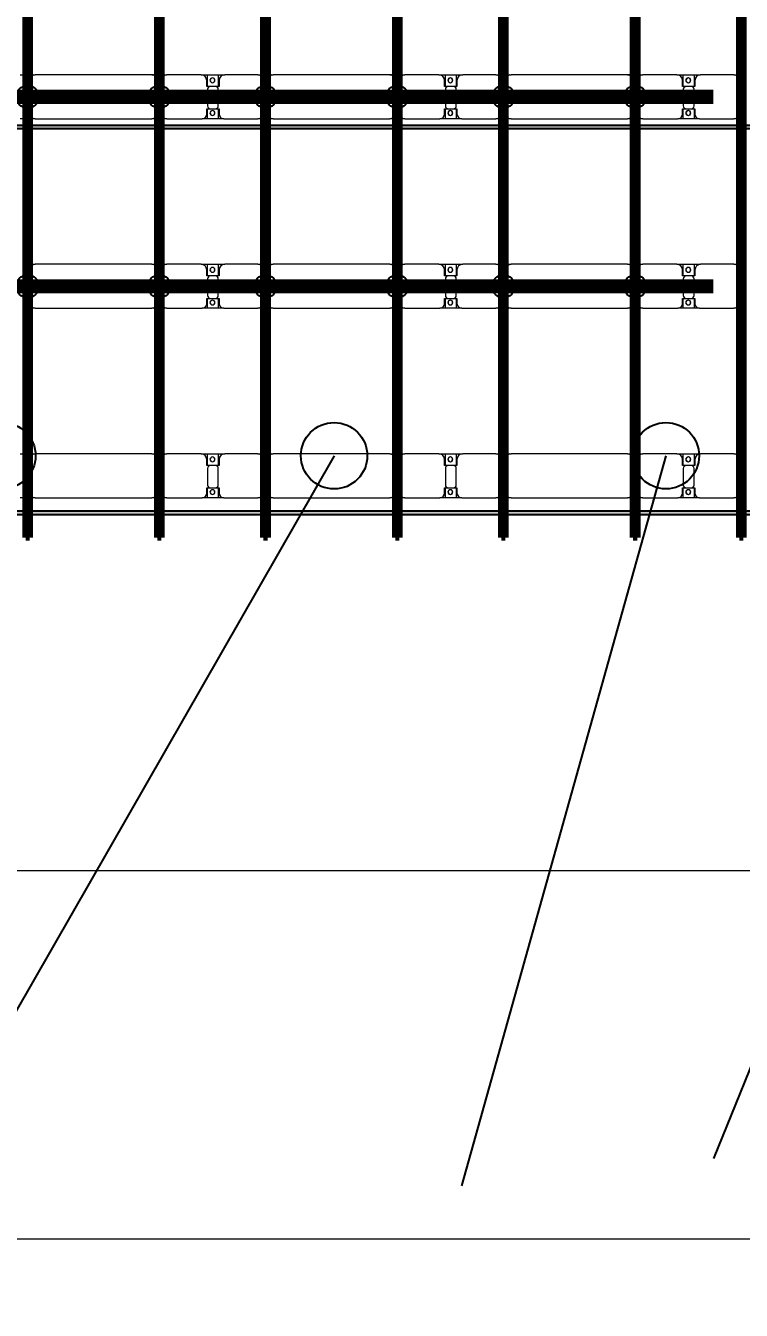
# Model space of a CAD drawing. Header units: millimetres. Extents: x 312848 to 517332, y -142134 to -35114.
# Drawn here: x 335165 to 342715, y -142134 to -128578 of the extents above; entities that cross this region are included whole.
import ezdxf

# ---------------------------------------------------------------- set-up
doc = ezdxf.new("R2010")
doc.units = ezdxf.units.MM
for name, color, linetype, lineweight in [('A-ANNO-DIMS', 211, 'Continuous', 9), ('A-ANNO-DIMS-500', 211, 'Continuous', 9), ('A-GENM', 13, 'Continuous', 9), ('S-BEAM', 12, 'Continuous', 9)]:
    doc.layers.add(name, color=color, linetype=linetype, lineweight=lineweight)
for name, color, linetype in [('GC-BICH NEO', 6, 'Continuous'), ('GC-DAY NEO', 5, 'Continuous'), ('GC-HOP 40x60 GIA CUONG', 1, 'Continuous')]:
    doc.layers.add(name, color=color, linetype=linetype)
doc.styles.add('Trebuchet MS', font='trebuc.ttf', dxfattribs={"width": 0.8, "height": 1500})
doc.dimstyles.new('Arc_Length_-_3mm_Trebuchet_MS_3', dxfattribs={"dimscale": 304.8, "dimtxt": 1546.42636, "dimasz": 1.64042, "dimexe": 2.46063, "dimexo": 2.46063, "dimgap": 0.492126, "dimtad": 1, "dimdec": 0, "dimrnd": 10, "dimzin": 0, "dimdsep": 46, "dimtxsty": 'Trebuchet MS', "dimblk1": 'OBLIQUE', "dimblk2": 'OBLIQUE', "dimsah": 1, "dimcen": 0.09, "dimdle": 1.64042, "dimazin": 0, "dimtfac": 1, "dimtdec": 4, "dimtix": 1, "dimtmove": 0, "dimatfit": 3, "dimfxl": 1, "dimtvp": 1, "dimtfill": 1, "dimtolj": 1, "dimtzin": 0, "dimarcsym": 2})

# ---------------------------------------------------------------- blocks, each defined once
blk = doc.blocks.new('Dai phao do pin - DẢI PHAO ĐỠ PIN-67477-KHUNG KẾT CẤU BÈ PIN 3')
at = {"layer": 'A-GENM', "color": 7}
for p, q in [((6750, 242), (6810, 242)), ((6850, 242), (6910, 242)), ((6860, 192), (6860, -173)), ((8140, 242), (6910, 242)), ((8140, 242), (8200, 242)), ((8190, -173), (8190, 192)), ((8240, 242), (8300, 242)), ((8250, 192), (8250, -173)), ((8660, 242), (8300, 242)), ((8660, 242), (8842, 242)), ((8720, 118), (8720, 182)), ((8728, 242), (8910, 242)), ((8728, 118), (8728, 242)), ((8842, 242), (8842, 118)), ((8850, 182), (8850, 118)), ((9260, 242), (8910, 242)), ((9260, 242), (9320, 242)), ((9310, -173), (9310, 192)), ((9360, 242), (9420, 242)), ((9370, 192), (9370, -173)), ((10650, 242), (9420, 242)), ((10650, 242), (10710, 242)), ((10700, -173), (10700, 192)), ((10750, 242), (10810, 242)), ((10760, 192), (10760, -173)), ((11170, 242), (10810, 242)), ((11170, 242), (11352, 242)), ((11230, 118), (11230, 182)), ((11238, 242), (11420, 242)), ((11238, 118), (11238, 242)), ((11352, 242), (11352, 118)), ((11360, 182), (11360, 118)), ((11770, 242), (11420, 242)), ((11770, 242), (11830, 242)), ((11820, -173), (11820, 192)), ((11870, 242), (11930, 242)), ((11880, 192), (11880, -173)), ((13160, 242), (11930, 242)), ((13160, 242), (13220, 242)), ((13210, -173), (13210, 192)), ((13260, 242), (13320, 242)), ((13270, 192), (13270, -173)), ((13680, 242), (13320, 242)), ((13680, 242), (13862, 242)), ((13740, 118), (13740, 182)), ((13748, 242), (13930, 242)), ((13748, 118), (13748, 242)), ((13862, 242), (13862, 118)), ((13870, 182), (13870, 118)), ((14280, 242), (13930, 242)), ((14280, 242), (14340, 242)), ((14330, -173), (14330, 192)), ((8812, 118), (8720, 118)), ((8728, 88), (8728, -88)), ((8850, 118), (8758, 118)), ((8842, -88), (8842, 88)), ((11322, 118), (11230, 118)), ((11238, 88), (11238, -88)), ((11360, 118), (11268, 118)), ((11352, -88), (11352, 88)), ((13832, 118), (13740, 118)), ((13748, 88), (13748, -88)), ((13870, 118), (13778, 118)), ((13862, -88), (13862, 88)), ((8720, -173), (8720, -118)), ((8720, -118), (8812, -118)), ((8728, -223), (8728, -118)), ((8758, -118), (8850, -118)), ((8842, -118), (8842, -223)), ((8850, -118), (8850, -173)), ((11230, -173), (11230, -118)), ((11230, -118), (11322, -118)), ((11238, -223), (11238, -118)), ((11268, -118), (11360, -118)), ((11352, -118), (11352, -223)), ((11360, -118), (11360, -173)), ((13740, -173), (13740, -118)), ((13740, -118), (13832, -118)), ((13748, -223), (13748, -118)), ((13778, -118), (13870, -118)), ((13862, -118), (13862, -223)), ((13870, -118), (13870, -173)), ((6810, -223), (6750, -223)), ((6910, -223), (6850, -223)), ((6910, -223), (8140, -223)), ((8200, -223), (8140, -223)), ((8300, -223), (8240, -223)), ((8300, -223), (8670, -223)), ((8842, -223), (8670, -223)), ((8900, -223), (8728, -223)), ((8900, -223), (9260, -223)), ((9320, -223), (9260, -223)), ((9420, -223), (9360, -223)), ((9420, -223), (10650, -223)), ((10710, -223), (10650, -223)), ((10810, -223), (10750, -223)), ((10810, -223), (11180, -223)), ((11352, -223), (11180, -223)), ((11410, -223), (11238, -223)), ((11410, -223), (11770, -223)), ((11830, -223), (11770, -223)), ((11930, -223), (11870, -223)), ((11930, -223), (13160, -223)), ((13220, -223), (13160, -223)), ((13320, -223), (13260, -223)), ((13320, -223), (13690, -223)), ((13862, -223), (13690, -223)), ((13920, -223), (13748, -223)), ((13920, -223), (14280, -223)), ((14340, -223), (14280, -223))]:
    blk.add_line(p, q, dxfattribs=at)
for centre, radius, start, end in [((6910, 192), 50, 90, 180), ((6910, 192), 50, 105, 180), ((8140, 192), 50, 360, 90), ((8140, 192), 50, 15, 90), ((8300, 192), 50, 90, 180), ((8300, 192), 50, 135, 180), ((8660, 182), 60, 360, 90), ((8660, 182), 60, 360, 30), ((8779, 183), 25, 0, 180), ((8779, 183), 25, 180, 0), ((8781, 183), 25, 360, 180), ((8781, 183), 25, 180, 360), ((8910, 182), 60, 90, 180), ((8910, 182), 60, 150, 180), ((9260, 192), 50, 360, 90), ((9260, 192), 50, 360, 45), ((9420, 192), 50, 90, 180), ((9420, 192), 50, 105, 180), ((10650, 192), 50, 360, 90), ((10650, 192), 50, 15, 90), ((10810, 192), 50, 90, 180), ((10810, 192), 50, 135, 180), ((11170, 182), 60, 0, 90), ((11170, 182), 60, 0, 30), ((11289, 183), 25, 360, 180), ((11289, 183), 25, 180, 0), ((11291, 183), 25, 0, 180), ((11291, 183), 25, 180, 360), ((11420, 182), 60, 90, 180), ((11420, 182), 60, 150, 180), ((11770, 192), 50, 360, 90), ((11770, 192), 50, 1.6314, 45), ((11930, 192), 50, 90, 180), ((11930, 192), 50, 105, 180), ((13160, 192), 50, 360, 90), ((13160, 192), 50, 15, 90), ((13320, 192), 50, 90, 180), ((13320, 192), 50, 135, 180), ((13680, 182), 60, 0, 90), ((13680, 182), 60, 0, 30), ((13799, 183), 25, 0, 180), ((13799, 183), 25, 180, 360), ((13801, 183), 25, 0, 180), ((13801, 183), 25, 180, 360), ((13930, 182), 60, 90, 180), ((13930, 182), 60, 150, 180), ((14280, 192), 50, 0, 90), ((14280, 192), 50, 0, 45), ((8758, 88), 30, 90, 180), ((8812, 88), 30, 360, 90), ((11268, 88), 30, 90, 180), ((11322, 88), 30, 0, 90), ((13778, 88), 30, 90, 180), ((13832, 88), 30, 0, 90), ((8758, -88), 30, 180, 270), ((8812, -88), 30, 270, 360), ((11268, -88), 30, 180, 270), ((11322, -88), 30, 270, 360), ((13778, -88), 30, 180, 270), ((13832, -88), 30, 270, 360), ((6910, -173), 50, 180, 270), ((6910, -173), 50, 180, 270), ((8140, -173), 50, 270, 360), ((8140, -173), 50, 285, 360), ((8300, -173), 50, 180, 270), ((8300, -173), 50, 180, 225), ((8670, -173), 50, 270, 360), ((8670, -173), 50, 315, 360), ((8779, -162), 25, 360, 180), ((8779, -162), 25, 180, 0), ((8781, -162), 25, 360, 180), ((8781, -162), 25, 180, 0), ((8900, -173), 50, 180, 270), ((8900, -173), 50, 180, 225), ((9260, -173), 50, 270, 360), ((9260, -173), 50, 315, 360), ((9420, -173), 50, 180, 270), ((9420, -173), 50, 180, 270), ((10650, -173), 50, 270, 0), ((10650, -173), 50, 285, 360), ((10810, -173), 50, 180, 270), ((10810, -173), 50, 180, 225), ((11180, -173), 50, 270, 360), ((11180, -173), 50, 315, 360), ((11289, -162), 25, 360, 180), ((11289, -162), 25, 180, 360), ((11291, -162), 25, 0, 180), ((11291, -162), 25, 180, 360), ((11410, -173), 50, 180, 270), ((11410, -173), 50, 180, 225), ((11770, -173), 50, 270, 360), ((11770, -173), 50, 315, 358.3686), ((11930, -173), 50, 180, 270), ((11930, -173), 50, 180, 270), ((13160, -173), 50, 270, 0), ((13160, -173), 50, 285, 360), ((13320, -173), 50, 180, 270), ((13320, -173), 50, 180, 225), ((13690, -173), 50, 270, 360), ((13690, -173), 50, 317.6921, 0), ((13799, -162), 25, 360, 180), ((13799, -162), 25, 180, 360), ((13801, -162), 25, 0, 180), ((13801, -162), 25, 180, 0), ((13920, -173), 50, 180, 270), ((13920, -173), 50, 180, 225), ((14280, -173), 50, 270, 0), ((14280, -173), 50, 315, 360)]:
    blk.add_arc(centre, radius, start, end, dxfattribs=at)
blk = doc.blocks.new('Dai phao do pin - DẢI PHAO ĐỠ PIN-V1-KHUNG KẾT CẤU BÈ PIN 3')
at = {"layer": 'A-GENM', "color": 7}
for p, q in [((6850, 242), (6910, 242)), ((6860, 192), (6860, -173)), ((8140, 242), (6910, 242)), ((8140, 242), (8200, 242)), ((8190, -173), (8190, 192)), ((8240, 242), (8300, 242)), ((8250, 192), (8250, -173)), ((8660, 242), (8300, 242)), ((8660, 242), (8842, 242)), ((8720, 118), (8720, 182)), ((8728, 242), (8910, 242)), ((8728, 118), (8728, 242)), ((8842, 242), (8842, 118)), ((8850, 182), (8850, 118)), ((9260, 242), (8910, 242)), ((9260, 242), (9320, 242)), ((9310, -173), (9310, 192)), ((9360, 242), (9420, 242)), ((9370, 192), (9370, -173)), ((10650, 242), (9420, 242)), ((10650, 242), (10710, 242)), ((10700, -173), (10700, 192)), ((10750, 242), (10810, 242)), ((10760, 192), (10760, -173)), ((11170, 242), (10810, 242)), ((11170, 242), (11352, 242)), ((11230, 118), (11230, 182)), ((11238, 242), (11420, 242)), ((11238, 118), (11238, 242)), ((11352, 242), (11352, 118)), ((11360, 182), (11360, 118)), ((11770, 242), (11420, 242)), ((11770, 242), (11830, 242)), ((11820, -173), (11820, 192)), ((11870, 242), (11930, 242)), ((11880, 192), (11880, -173)), ((13160, 242), (11930, 242)), ((13160, 242), (13220, 242)), ((13210, -173), (13210, 192)), ((13260, 242), (13320, 242)), ((13270, 192), (13270, -173)), ((13680, 242), (13320, 242)), ((13680, 242), (13862, 242)), ((13740, 118), (13740, 182)), ((13748, 242), (13930, 242)), ((13748, 118), (13748, 242)), ((13862, 242), (13862, 118)), ((13870, 182), (13870, 118)), ((14280, 242), (13930, 242)), ((14280, 242), (14340, 242)), ((14330, -173), (14330, 192)), ((8812, 118), (8720, 118)), ((8728, 88), (8728, -88)), ((8850, 118), (8758, 118)), ((8842, -88), (8842, 88)), ((11322, 118), (11230, 118)), ((11238, 88), (11238, -88)), ((11360, 118), (11268, 118)), ((11352, -88), (11352, 88)), ((13832, 118), (13740, 118)), ((13748, 88), (13748, -88)), ((13870, 118), (13778, 118)), ((13862, -88), (13862, 88)), ((8720, -173), (8720, -118)), ((8720, -118), (8812, -118)), ((8728, -223), (8728, -118)), ((8758, -118), (8850, -118)), ((8842, -118), (8842, -223)), ((8850, -118), (8850, -173)), ((11230, -173), (11230, -118)), ((11230, -118), (11322, -118)), ((11238, -223), (11238, -118)), ((11268, -118), (11360, -118)), ((11352, -118), (11352, -223)), ((11360, -118), (11360, -173)), ((13740, -173), (13740, -118)), ((13740, -118), (13832, -118)), ((13748, -223), (13748, -118)), ((13778, -118), (13870, -118)), ((13862, -118), (13862, -223)), ((13870, -118), (13870, -173)), ((6910, -223), (6850, -223)), ((6910, -223), (8140, -223)), ((8200, -223), (8140, -223)), ((8300, -223), (8240, -223)), ((8300, -223), (8670, -223)), ((8842, -223), (8670, -223)), ((8900, -223), (8728, -223)), ((8900, -223), (9260, -223)), ((9320, -223), (9260, -223)), ((9420, -223), (9360, -223)), ((9420, -223), (10650, -223)), ((10710, -223), (10650, -223)), ((10810, -223), (10750, -223)), ((10810, -223), (11180, -223)), ((11352, -223), (11180, -223)), ((11410, -223), (11238, -223)), ((11410, -223), (11770, -223)), ((11830, -223), (11770, -223)), ((11930, -223), (11870, -223)), ((11930, -223), (13160, -223)), ((13220, -223), (13160, -223)), ((13320, -223), (13260, -223)), ((13320, -223), (13690, -223)), ((13862, -223), (13690, -223)), ((13920, -223), (13748, -223)), ((13920, -223), (14280, -223)), ((14340, -223), (14280, -223))]:
    blk.add_line(p, q, dxfattribs=at)
for centre, radius, start, end in [((6910, 192), 50, 90, 180), ((6910, 192), 50, 105, 180), ((8140, 192), 50, 360, 90), ((8140, 192), 50, 15, 90), ((8300, 192), 50, 90, 180), ((8300, 192), 50, 135, 180), ((8660, 182), 60, 360, 90), ((8660, 182), 60, 360, 30), ((8779, 183), 25, 0, 180), ((8779, 183), 25, 180, 0), ((8781, 183), 25, 360, 180), ((8781, 183), 25, 180, 360), ((8910, 182), 60, 90, 180), ((8910, 182), 60, 150, 180), ((9260, 192), 50, 360, 90), ((9260, 192), 50, 360, 45), ((9420, 192), 50, 90, 180), ((9420, 192), 50, 105, 180), ((10650, 192), 50, 360, 90), ((10650, 192), 50, 15, 90), ((10810, 192), 50, 90, 180), ((10810, 192), 50, 135, 180), ((11170, 182), 60, 0, 90), ((11170, 182), 60, 0, 30), ((11289, 183), 25, 360, 180), ((11289, 183), 25, 180, 0), ((11291, 183), 25, 0, 180), ((11291, 183), 25, 180, 360), ((11420, 182), 60, 90, 180), ((11420, 182), 60, 150, 180), ((11770, 192), 50, 360, 90), ((11770, 192), 50, 1.6314, 45), ((11930, 192), 50, 90, 180), ((11930, 192), 50, 105, 180), ((13160, 192), 50, 360, 90), ((13160, 192), 50, 15, 90), ((13320, 192), 50, 90, 180), ((13320, 192), 50, 135, 180), ((13680, 182), 60, 0, 90), ((13680, 182), 60, 0, 30), ((13799, 183), 25, 0, 180), ((13799, 183), 25, 180, 360), ((13801, 183), 25, 0, 180), ((13801, 183), 25, 180, 360), ((13930, 182), 60, 90, 180), ((13930, 182), 60, 150, 180), ((14280, 192), 50, 0, 90), ((14280, 192), 50, 0, 45), ((8758, 88), 30, 90, 180), ((8812, 88), 30, 360, 90), ((11268, 88), 30, 90, 180), ((11322, 88), 30, 0, 90), ((13778, 88), 30, 90, 180), ((13832, 88), 30, 0, 90), ((8758, -88), 30, 180, 270), ((8812, -88), 30, 270, 360), ((11268, -88), 30, 180, 270), ((11322, -88), 30, 270, 360), ((13778, -88), 30, 180, 270), ((13832, -88), 30, 270, 360), ((6910, -173), 50, 180, 270), ((6910, -173), 50, 180, 270), ((8140, -173), 50, 270, 360), ((8140, -173), 50, 285, 360), ((8300, -173), 50, 180, 270), ((8300, -173), 50, 180, 225), ((8670, -173), 50, 270, 360), ((8670, -173), 50, 315, 360), ((8779, -162), 25, 360, 180), ((8779, -162), 25, 180, 0), ((8781, -162), 25, 360, 180), ((8781, -162), 25, 180, 0), ((8900, -173), 50, 180, 270), ((8900, -173), 50, 180, 225), ((9260, -173), 50, 270, 360), ((9260, -173), 50, 315, 360), ((9420, -173), 50, 180, 270), ((9420, -173), 50, 180, 270), ((10650, -173), 50, 270, 0), ((10650, -173), 50, 285, 360), ((10810, -173), 50, 180, 270), ((10810, -173), 50, 180, 225), ((11180, -173), 50, 270, 360), ((11180, -173), 50, 315, 360), ((11289, -162), 25, 360, 180), ((11289, -162), 25, 180, 360), ((11291, -162), 25, 0, 180), ((11291, -162), 25, 180, 360), ((11410, -173), 50, 180, 270), ((11410, -173), 50, 180, 225), ((11770, -173), 50, 270, 360), ((11770, -173), 50, 315, 358.3686), ((11930, -173), 50, 180, 270), ((11930, -173), 50, 180, 270), ((13160, -173), 50, 270, 0), ((13160, -173), 50, 285, 360), ((13320, -173), 50, 180, 270), ((13320, -173), 50, 180, 225), ((13690, -173), 50, 270, 360), ((13690, -173), 50, 317.6921, 0), ((13799, -162), 25, 360, 180), ((13799, -162), 25, 180, 360), ((13801, -162), 25, 0, 180), ((13801, -162), 25, 180, 0), ((13920, -173), 50, 180, 270), ((13920, -173), 50, 180, 225), ((14280, -173), 50, 270, 0), ((14280, -173), 50, 315, 360)]:
    blk.add_arc(centre, radius, start, end, dxfattribs=at)
blk = doc.blocks.new('Dầm C52 - Dầm C52-V13-KHUNG KẾT CẤU BÈ PIN 3')
at = {"layer": 'S-BEAM', "lineweight": 140}
blk.add_hatch(color=1, dxfattribs=at).paths.add_polyline_path([(-45616, 20), (-45616, -20), (45616, -20), (45616, 20), (-45569, 20)])
at = {"layer": 'S-BEAM', "color": 1, "lineweight": 140}
for p, q in [((-45616, -20), (-45616, 20)), ((-45616, 20), (45616, 20)), ((45616, -20), (-45616, -20))]:
    blk.add_line(p, q, dxfattribs=at)
blk = doc.blocks.new('Dầm C52 - Hộp 40x60-69326-KHUNG KẾT CẤU BÈ PIN 3')
at = {"layer": 'S-BEAM', "lineweight": 25}
blk.add_hatch(color=4, dxfattribs=at).paths.add_polyline_path([(55975, -20), (55975, 20), (-55975, 20), (-55975, -20), (55936, -20)])
at = {"layer": 'S-BEAM', "color": 4, "lineweight": 25}
for p, q in [((-55975, 20), (55975, 20)), ((55975, -20), (-55975, -20))]:
    blk.add_line(p, q, dxfattribs=at)
blk = doc.blocks.new('be pin 3_rvt-1-KHUNG KẾT CẤU BÈ PIN 3')
at = {"layer": 'A-GENM', "color": 4, "lineweight": 25}
for name, p in [('Dai phao do pin - DẢI PHAO ĐỠ PIN-67477-KHUNG KẾT CẤU BÈ PIN 3', (328355, -129337)), ('Dai phao do pin - DẢI PHAO ĐỠ PIN-V1-KHUNG KẾT CẤU BÈ PIN 3', (328355, -131337)), ('Dai phao do pin - DẢI PHAO ĐỠ PIN-67477-KHUNG KẾT CẤU BÈ PIN 3', (328355, -133337))]:
    blk.add_blockref(name, p, dxfattribs=at)
at = {"layer": 'S-BEAM', "color": 4, "lineweight": 25, "rotation": 89.99999999999962}
for p in [(335185, -88364), (336575, -88364), (337695, -88364), (339085, -88364), (340205, -88364), (341595, -88364), (342715, -88364)]:
    blk.add_blockref('Dầm C52 - Dầm C52-V13-KHUNG KẾT CẤU BÈ PIN 3', p, dxfattribs=at)
at = {"layer": 'S-BEAM', "color": 4, "lineweight": 25}
for p in [(380508, -129647), (380508, -133719)]:
    blk.add_blockref('Dầm C52 - Hộp 40x60-69326-KHUNG KẾT CẤU BÈ PIN 3', p, dxfattribs=at)
blk = doc.blocks.new('DIMBLOCK3-KHUNG KẾT CẤU BÈ PIN 3')
at = {"layer": 'A-ANNO-DIMS-500', "transparency": 16777216}
for p, q in [((325845, -137495), (325845, -134310)), ((398625, -137495), (398625, -134310)), ((398625, -137495), (325345, -137495)), ((325845, -137495), (325845, -138245)), ((398625, -137495), (398625, -138245))]:
    blk.add_line(p, q, dxfattribs=at)
at = {"layer": 'A-ANNO-DIMS-500', "lineweight": 70, "transparency": 16777216}
for p, q in [((325845, -137495), (326095, -137245)), ((398625, -137495), (398875, -137245)), ((325845, -137495), (325595, -137745)), ((398625, -137495), (398375, -137745))]:
    blk.add_line(p, q, dxfattribs=at)
at = {"layer": 'A-ANNO-DIMS-500', "color": 0, "transparency": 16777216, "insert": (360269, -135426), "char_height": 1500, "width": 4717.91, "attachment_point": 1, "line_spacing_factor": 1.048425, "style": 'Trebuchet MS', "bg_fill": 3, "box_fill_scale": 1.25, "bg_fill_color": 256, "bg_fill_true_color": 13158600, "bg_fill_transparency": 0}
blk.add_mtext('72780', dxfattribs=at)
blk = doc.blocks.new('_Oblique')
at = {"color": 0, "linetype": 'ByBlock', "lineweight": -2}
blk.add_line((-0.5, -0.5), (0.5, 0.5), dxfattribs=at)
blk = doc.blocks.new('DIMBLOCK6-KHUNG KẾT CẤU BÈ PIN 3')
at = {"layer": 'A-ANNO-DIMS-500', "transparency": 16777216}
for p, q in [((325845, -141384), (325845, -134310)), ((435745, -141384), (435745, -134311)), ((436245, -141384), (325345, -141384)), ((325845, -141384), (325845, -142134)), ((435745, -141384), (435745, -142134))]:
    blk.add_line(p, q, dxfattribs=at)
at = {"layer": 'A-ANNO-DIMS-500', "lineweight": 70, "transparency": 16777216}
for p, q in [((325845, -141384), (326095, -141134)), ((435745, -141384), (435995, -141134)), ((325845, -141384), (325595, -141634)), ((435745, -141384), (435495, -141634))]:
    blk.add_line(p, q, dxfattribs=at)
at = {"layer": 'A-ANNO-DIMS-500', "color": 0, "transparency": 16777216, "insert": (378436, -139315), "char_height": 1500, "width": 5661.49, "attachment_point": 1, "line_spacing_factor": 1.048425, "style": 'Trebuchet MS', "bg_fill": 3, "box_fill_scale": 1.25, "bg_fill_color": 256, "bg_fill_true_color": 13158600, "bg_fill_transparency": 0}
blk.add_mtext('109900', dxfattribs=at)

msp = doc.modelspace()

# ---------------------------------------------------------------- linework, layer by layer
at = {"layer": 'GC-BICH NEO'}
for centre in [(334918.6, -133116.3), (338418.6, -133116.3), (341919.8, -133116.1)]:
    msp.add_circle(centre, 350, dxfattribs=at)
at = {"layer": 'GC-HOP 40x60 GIA CUONG', "const_width": 150}
for points in [[(327419.9, -129328.3), (342419.9, -129328.3)], [(327419.9, -131328.3), (342419.9, -131328.3)]]:
    msp.add_lwpolyline(points, dxfattribs=at)
at = {"layer": 'GC-HOP 40x60 GIA CUONG'}
for centre in [(335184.7, -129328.3), (336574.7, -129328.3), (337694.7, -129328.3), (339084.7, -129328.3), (340204.7, -129328.3), (341594.7, -129328.3), (335184.7, -131328.3), (336574.7, -131328.3), (337694.7, -131328.3), (339084.7, -131328.3), (340204.7, -131328.3), (341594.7, -131328.3)]:
    msp.add_circle(centre, 120, dxfattribs=at)

# ---------------------------------------------------------------- block references
at = {"lineweight": 5}
msp.add_blockref('be pin 3_rvt-1-KHUNG KẾT CẤU BÈ PIN 3', (0, 0), dxfattribs=at)

# ---------------------------------------------------------------- next in the draw order: dimensions: what is measured, and where the dimension line sits
at = {"layer": 'A-ANNO-DIMS'}
dim = msp.add_linear_dim(base=(325844.7, -137495), p1=(398624.7, -133560.2), p2=(325844.7, -133560.2), angle=0, dimstyle='Arc_Length_-_3mm_Trebuchet_MS_3', override={"dimpost": '<>', "dimfxl": 72780}, dxfattribs=at)
dim.commit()
dim.dimension.update_dxf_attribs({"geometry": 'DIMBLOCK3-KHUNG KẾT CẤU BÈ PIN 3', "text_midpoint": (362234.7, -136581.9)})

# ---------------------------------------------------------------- next in the draw order: dimensions: what is measured, and where the dimension line sits
dim = msp.add_linear_dim(base=(325844.7, -141383.9), p1=(435744.7, -133560.6), p2=(325844.7, -133560.2), angle=0, dimstyle='Arc_Length_-_3mm_Trebuchet_MS_3', override={"dimpost": '<>', "dimfxl": 109900.000001}, dxfattribs=at)
dim.commit()
dim.dimension.update_dxf_attribs({"geometry": 'DIMBLOCK6-KHUNG KẾT CẤU BÈ PIN 3', "text_midpoint": (380794.7, -140468.2)})

# ---------------------------------------------------------------- next in the draw order: linework, layer by layer
at = {"layer": 'GC-DAY NEO'}
for p, q in [((338418.6, -133116.3), (334441.2, -140057.6)), ((341919.8, -133116.1), (339762.7, -140819.8)), ((345419.8, -133116.1), (342421.6, -140533.1))]:
    msp.add_line(p, q, dxfattribs=at)

doc.saveas('drawing.dxf')
